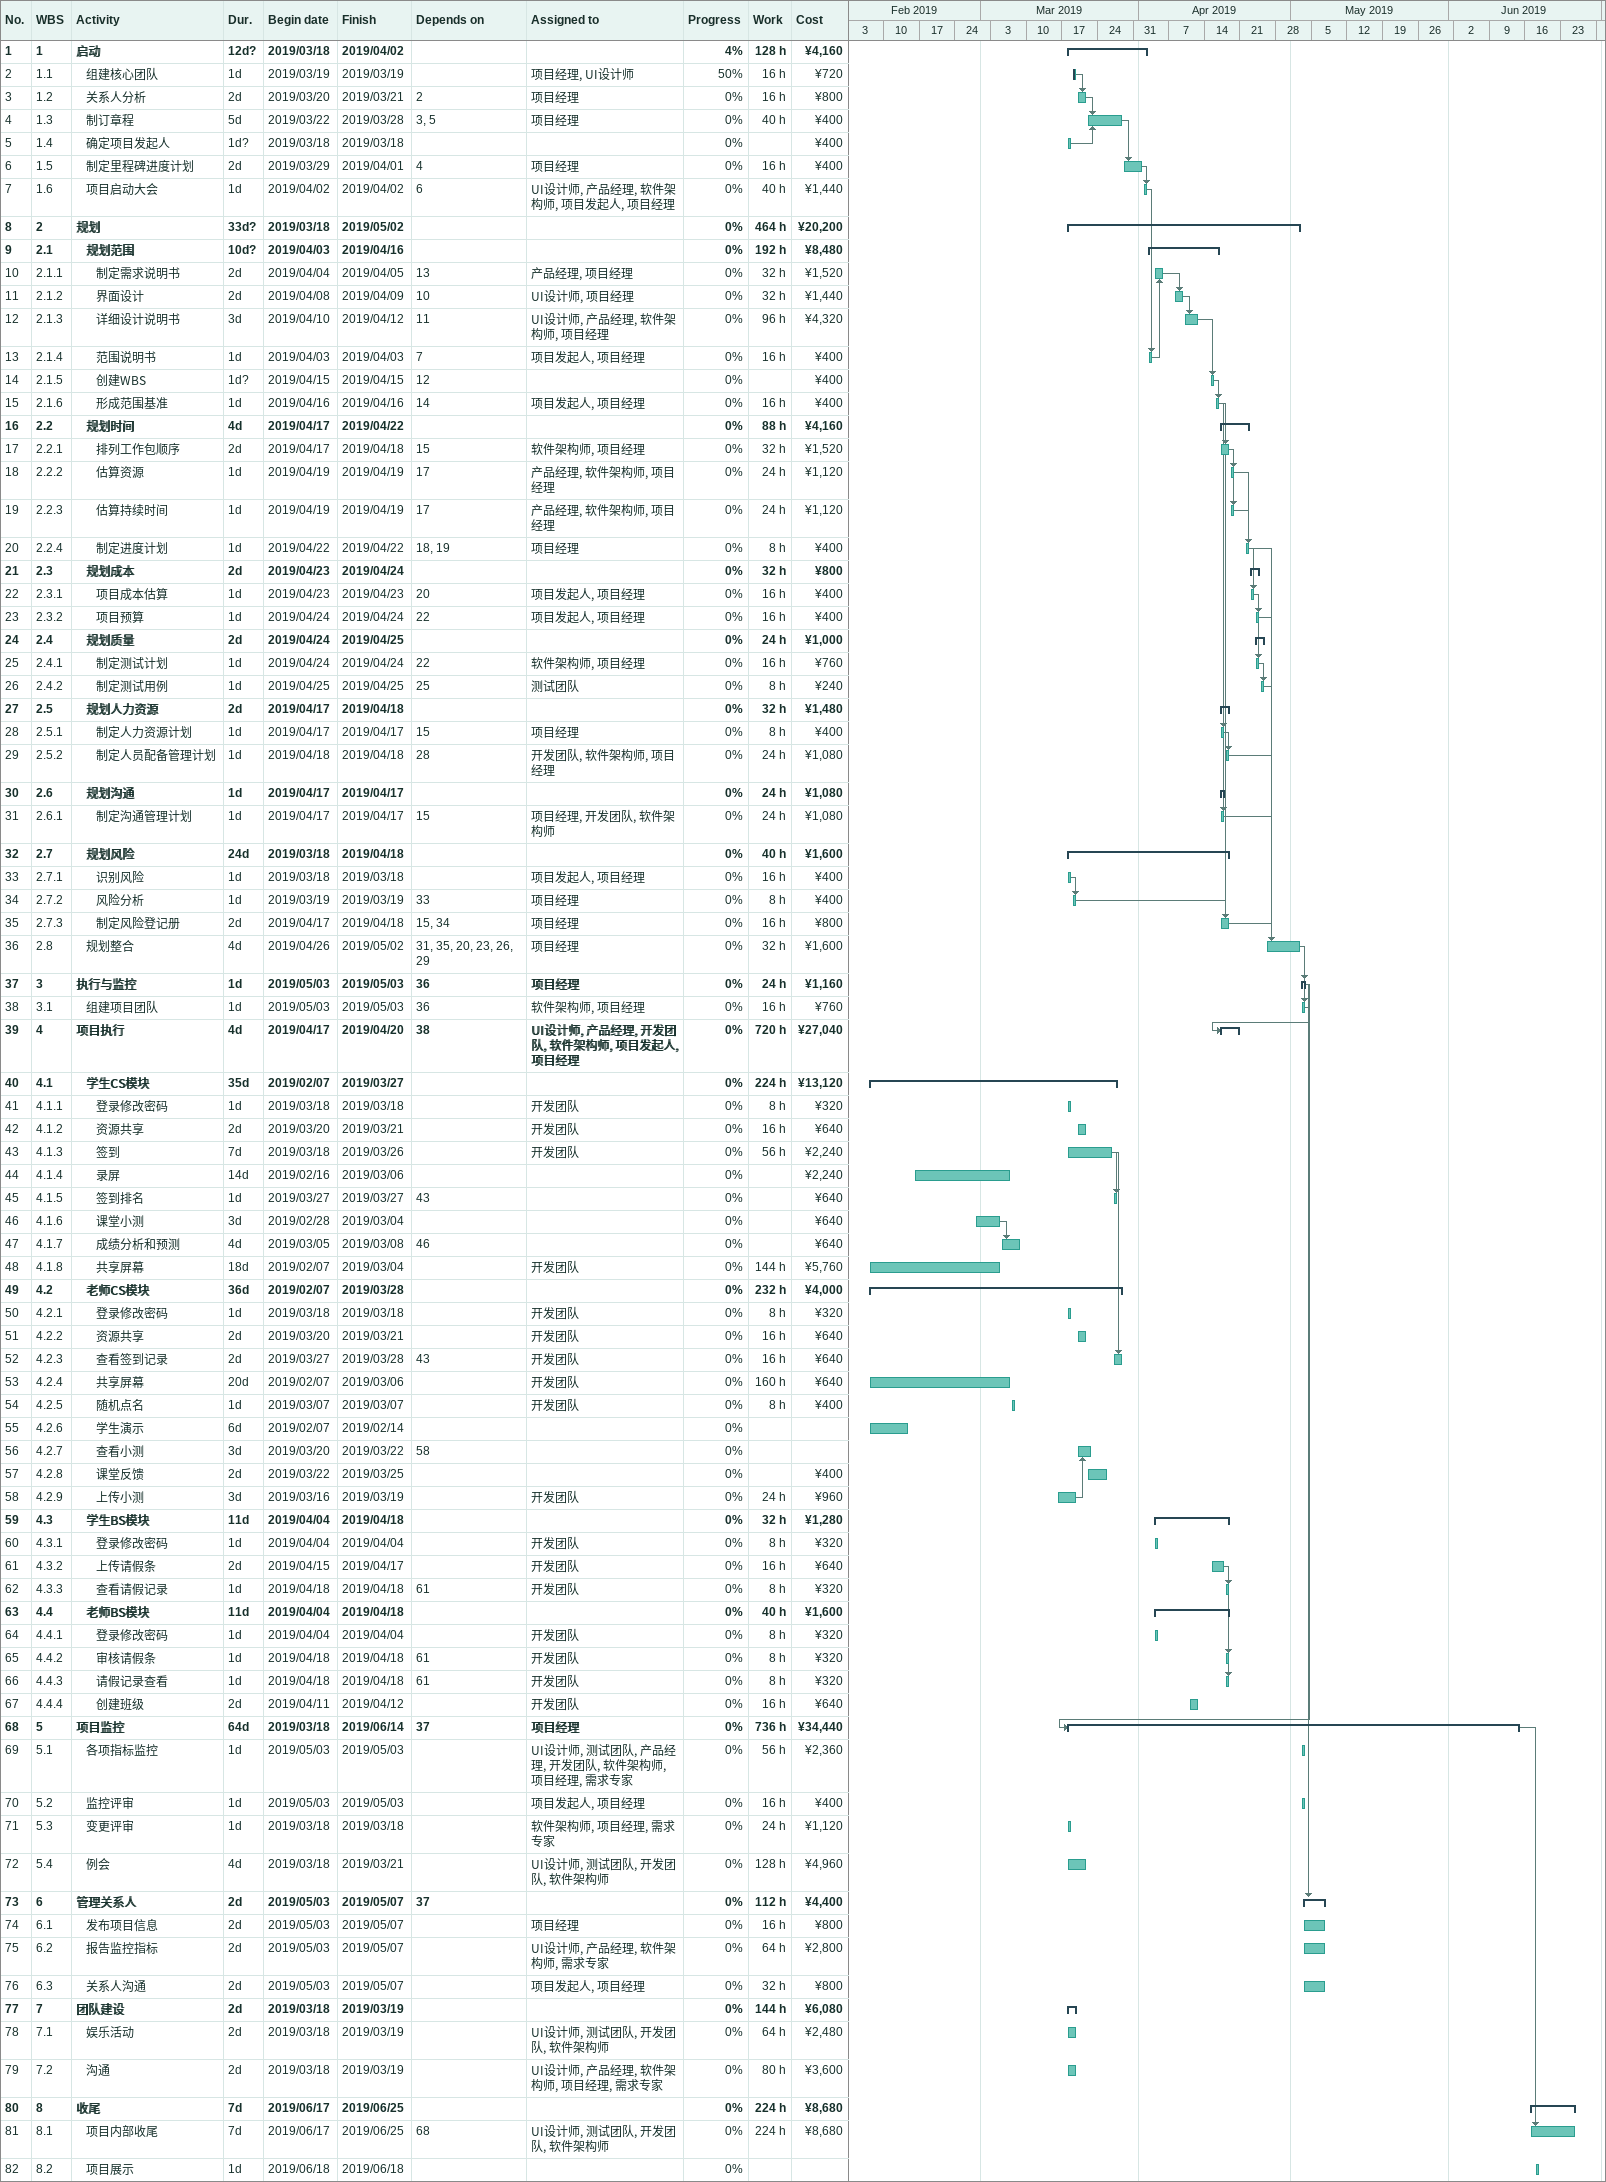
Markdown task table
| ID | WBS | Task | Duration | Start | Finish | Predecessors | Resources | % complete | Work (h) | Cost (¥) |
|---|---|---|---|---|---|---|---|---|---|---|
| 1 | 1 | **启动** | 12d? | 2019-03-18 | 2019-04-02 |  |  | 4 | 128 | 4160 |
| 2 | 1.1 | 组建核心团队 | 1d | 2019-03-19 | 2019-03-19 |  | 项目经理, UI设计师 | 50 | 16 | 720 |
| 3 | 1.2 | 关系人分析 | 2d | 2019-03-20 | 2019-03-21 | 2 | 项目经理 | 0 | 16 | 800 |
| 4 | 1.3 | 制订章程 | 5d | 2019-03-22 | 2019-03-28 | 3, 5 | 项目经理 | 0 | 40 | 400 |
| 5 | 1.4 | 确定项目发起人 | 1d? | 2019-03-18 | 2019-03-18 |  |  | 0 |  | 400 |
| 6 | 1.5 | 制定里程碑进度计划 | 2d | 2019-03-29 | 2019-04-01 | 4 | 项目经理 | 0 | 16 | 400 |
| 7 | 1.6 | 项目启动大会 | 1d | 2019-04-02 | 2019-04-02 | 6 | UI设计师, 产品经理, 软件架构师, 项目发起人, 项目经理 | 0 | 40 | 1440 |
| 8 | 2 | **规划** | 33d? | 2019-03-18 | 2019-05-02 |  |  | 0 | 464 | 20200 |
| 9 | 2.1 | **规划范围** | 10d? | 2019-04-03 | 2019-04-16 |  |  | 0 | 192 | 8480 |
| 10 | 2.1.1 | 制定需求说明书 | 2d | 2019-04-04 | 2019-04-05 | 13 | 产品经理, 项目经理 | 0 | 32 | 1520 |
| 11 | 2.1.2 | 界面设计 | 2d | 2019-04-08 | 2019-04-09 | 10 | UI设计师, 项目经理 | 0 | 32 | 1440 |
| 12 | 2.1.3 | 详细设计说明书 | 3d | 2019-04-10 | 2019-04-12 | 11 | UI设计师, 产品经理, 软件架构师, 项目经理 | 0 | 96 | 4320 |
| 13 | 2.1.4 | 范围说明书 | 1d | 2019-04-03 | 2019-04-03 | 7 | 项目发起人, 项目经理 | 0 | 16 | 400 |
| 14 | 2.1.5 | 创建WBS | 1d? | 2019-04-15 | 2019-04-15 | 12 |  | 0 |  | 400 |
| 15 | 2.1.6 | 形成范围基准 | 1d | 2019-04-16 | 2019-04-16 | 14 | 项目发起人, 项目经理 | 0 | 16 | 400 |
| 16 | 2.2 | **规划时间** | 4d | 2019-04-17 | 2019-04-22 |  |  | 0 | 88 | 4160 |
| 17 | 2.2.1 | 排列工作包顺序 | 2d | 2019-04-17 | 2019-04-18 | 15 | 软件架构师, 项目经理 | 0 | 32 | 1520 |
| 18 | 2.2.2 | 估算资源 | 1d | 2019-04-19 | 2019-04-19 | 17 | 产品经理, 软件架构师, 项目经理 | 0 | 24 | 1120 |
| 19 | 2.2.3 | 估算持续时间 | 1d | 2019-04-19 | 2019-04-19 | 17 | 产品经理, 软件架构师, 项目经理 | 0 | 24 | 1120 |
| 20 | 2.2.4 | 制定进度计划 | 1d | 2019-04-22 | 2019-04-22 | 18, 19 | 项目经理 | 0 | 8 | 400 |
| 21 | 2.3 | **规划成本** | 2d | 2019-04-23 | 2019-04-24 |  |  | 0 | 32 | 800 |
| 22 | 2.3.1 | 项目成本估算 | 1d | 2019-04-23 | 2019-04-23 | 20 | 项目发起人, 项目经理 | 0 | 16 | 400 |
| 23 | 2.3.2 | 项目预算 | 1d | 2019-04-24 | 2019-04-24 | 22 | 项目发起人, 项目经理 | 0 | 16 | 400 |
| 24 | 2.4 | **规划质量** | 2d | 2019-04-24 | 2019-04-25 |  |  | 0 | 24 | 1000 |
| 25 | 2.4.1 | 制定测试计划 | 1d | 2019-04-24 | 2019-04-24 | 22 | 软件架构师, 项目经理 | 0 | 16 | 760 |
| 26 | 2.4.2 | 制定测试用例 | 1d | 2019-04-25 | 2019-04-25 | 25 | 测试团队 | 0 | 8 | 240 |
| 27 | 2.5 | **规划人力资源** | 2d | 2019-04-17 | 2019-04-18 |  |  | 0 | 32 | 1480 |
| 28 | 2.5.1 | 制定人力资源计划 | 1d | 2019-04-17 | 2019-04-17 | 15 | 项目经理 | 0 | 8 | 400 |
| 29 | 2.5.2 | 制定人员配备管理计划 | 1d | 2019-04-18 | 2019-04-18 | 28 | 开发团队, 软件架构师, 项目经理 | 0 | 24 | 1080 |
| 30 | 2.6 | **规划沟通** | 1d | 2019-04-17 | 2019-04-17 |  |  | 0 | 24 | 1080 |
| 31 | 2.6.1 | 制定沟通管理计划 | 1d | 2019-04-17 | 2019-04-17 | 15 | 项目经理, 开发团队, 软件架构师 | 0 | 24 | 1080 |
| 32 | 2.7 | **规划风险** | 24d | 2019-03-18 | 2019-04-18 |  |  | 0 | 40 | 1600 |
| 33 | 2.7.1 | 识别风险 | 1d | 2019-03-18 | 2019-03-18 |  | 项目发起人, 项目经理 | 0 | 16 | 400 |
| 34 | 2.7.2 | 风险分析 | 1d | 2019-03-19 | 2019-03-19 | 33 | 项目经理 | 0 | 8 | 400 |
| 35 | 2.7.3 | 制定风险登记册 | 2d | 2019-04-17 | 2019-04-18 | 15, 34 | 项目经理 | 0 | 16 | 800 |
| 36 | 2.8 | 规划整合 | 4d | 2019-04-26 | 2019-05-02 | 31, 35, 20, 23, 26, 29 | 项目经理 | 0 | 32 | 1600 |
| 37 | 3 | **执行与监控** | 1d | 2019-05-03 | 2019-05-03 | 36 | 项目经理 | 0 | 24 | 1160 |
| 38 | 3.1 | 组建项目团队 | 1d | 2019-05-03 | 2019-05-03 | 36 | 软件架构师, 项目经理 | 0 | 16 | 760 |
| 39 | 4 | **项目执行** | 4d | 2019-04-17 | 2019-04-20 | 38 | UI设计师, 产品经理, 开发团队, 软件架构师, 项目发起人, 项目经理 | 0 | 720 | 27040 |
| 40 | 4.1 | **学生CS模块** | 35d | 2019-02-07 | 2019-03-27 |  |  | 0 | 224 | 13120 |
| 41 | 4.1.1 | 登录修改密码 | 1d | 2019-03-18 | 2019-03-18 |  | 开发团队 | 0 | 8 | 320 |
| 42 | 4.1.2 | 资源共享 | 2d | 2019-03-20 | 2019-03-21 |  | 开发团队 | 0 | 16 | 640 |
| 43 | 4.1.3 | 签到 | 7d | 2019-03-18 | 2019-03-26 |  | 开发团队 | 0 | 56 | 2240 |
| 44 | 4.1.4 | 录屏 | 14d | 2019-02-16 | 2019-03-06 |  |  | 0 |  | 2240 |
| 45 | 4.1.5 | 签到排名 | 1d | 2019-03-27 | 2019-03-27 | 43 |  | 0 |  | 640 |
| 46 | 4.1.6 | 课堂小测 | 3d | 2019-02-28 | 2019-03-04 |  |  | 0 |  | 640 |
| 47 | 4.1.7 | 成绩分析和预测 | 4d | 2019-03-05 | 2019-03-08 | 46 |  | 0 |  | 640 |
| 48 | 4.1.8 | 共享屏幕 | 18d | 2019-02-07 | 2019-03-04 |  | 开发团队 | 0 | 144 | 5760 |
| 49 | 4.2 | **老师CS模块** | 36d | 2019-02-07 | 2019-03-28 |  |  | 0 | 232 | 4000 |
| 50 | 4.2.1 | 登录修改密码 | 1d | 2019-03-18 | 2019-03-18 |  | 开发团队 | 0 | 8 | 320 |
| 51 | 4.2.2 | 资源共享 | 2d | 2019-03-20 | 2019-03-21 |  | 开发团队 | 0 | 16 | 640 |
| 52 | 4.2.3 | 查看签到记录 | 2d | 2019-03-27 | 2019-03-28 | 43 | 开发团队 | 0 | 16 | 640 |
| 53 | 4.2.4 | 共享屏幕 | 20d | 2019-02-07 | 2019-03-06 |  | 开发团队 | 0 | 160 | 640 |
| 54 | 4.2.5 | 随机点名 | 1d | 2019-03-07 | 2019-03-07 |  | 开发团队 | 0 | 8 | 400 |
| 55 | 4.2.6 | 学生演示 | 6d | 2019-02-07 | 2019-02-14 |  |  | 0 |  |  |
| 56 | 4.2.7 | 查看小测 | 3d | 2019-03-20 | 2019-03-22 | 58 |  | 0 |  |  |
| 57 | 4.2.8 | 课堂反馈 | 2d | 2019-03-22 | 2019-03-25 |  |  | 0 |  | 400 |
| 58 | 4.2.9 | 上传小测 | 3d | 2019-03-16 | 2019-03-19 |  | 开发团队 | 0 | 24 | 960 |
| 59 | 4.3 | **学生BS模块** | 11d | 2019-04-04 | 2019-04-18 |  |  | 0 | 32 | 1280 |
| 60 | 4.3.1 | 登录修改密码 | 1d | 2019-04-04 | 2019-04-04 |  | 开发团队 | 0 | 8 | 320 |
| 61 | 4.3.2 | 上传请假条 | 2d | 2019-04-15 | 2019-04-17 |  | 开发团队 | 0 | 16 | 640 |
| 62 | 4.3.3 | 查看请假记录 | 1d | 2019-04-18 | 2019-04-18 | 61 | 开发团队 | 0 | 8 | 320 |
| 63 | 4.4 | **老师BS模块** | 11d | 2019-04-04 | 2019-04-18 |  |  | 0 | 40 | 1600 |
| 64 | 4.4.1 | 登录修改密码 | 1d | 2019-04-04 | 2019-04-04 |  | 开发团队 | 0 | 8 | 320 |
| 65 | 4.4.2 | 审核请假条 | 1d | 2019-04-18 | 2019-04-18 | 61 | 开发团队 | 0 | 8 | 320 |
| 66 | 4.4.3 | 请假记录查看 | 1d | 2019-04-18 | 2019-04-18 | 61 | 开发团队 | 0 | 8 | 320 |
| 67 | 4.4.4 | 创建班级 | 2d | 2019-04-11 | 2019-04-12 |  | 开发团队 | 0 | 16 | 640 |
| 68 | 5 | **项目监控** | 64d | 2019-03-18 | 2019-06-14 | 37 | 项目经理 | 0 | 736 | 34440 |
| 69 | 5.1 | 各项指标监控 | 1d | 2019-05-03 | 2019-05-03 |  | UI设计师, 测试团队, 产品经理, 开发团队, 软件架构师, 项目经理, 需求专家 | 0 | 56 | 2360 |
| 70 | 5.2 | 监控评审 | 1d | 2019-05-03 | 2019-05-03 |  | 项目发起人, 项目经理 | 0 | 16 | 400 |
| 71 | 5.3 | 变更评审 | 1d | 2019-03-18 | 2019-03-18 |  | 软件架构师, 项目经理, 需求专家 | 0 | 24 | 1120 |
| 72 | 5.4 | 例会 | 4d | 2019-03-18 | 2019-03-21 |  | UI设计师, 测试团队, 开发团队, 软件架构师 | 0 | 128 | 4960 |
| 73 | 6 | **管理关系人** | 2d | 2019-05-03 | 2019-05-07 | 37 |  | 0 | 112 | 4400 |
| 74 | 6.1 | 发布项目信息 | 2d | 2019-05-03 | 2019-05-07 |  | 项目经理 | 0 | 16 | 800 |
| 75 | 6.2 | 报告监控指标 | 2d | 2019-05-03 | 2019-05-07 |  | UI设计师, 产品经理, 软件架构师, 需求专家 | 0 | 64 | 2800 |
| 76 | 6.3 | 关系人沟通 | 2d | 2019-05-03 | 2019-05-07 |  | 项目发起人, 项目经理 | 0 | 32 | 800 |
| 77 | 7 | **团队建设** | 2d | 2019-03-18 | 2019-03-19 |  |  | 0 | 144 | 6080 |
| 78 | 7.1 | 娱乐活动 | 2d | 2019-03-18 | 2019-03-19 |  | UI设计师, 测试团队, 开发团队, 软件架构师 | 0 | 64 | 2480 |
| 79 | 7.2 | 沟通 | 2d | 2019-03-18 | 2019-03-19 |  | UI设计师, 产品经理, 软件架构师, 项目经理, 需求专家 | 0 | 80 | 3600 |
| 80 | 8 | **收尾** | 7d | 2019-06-17 | 2019-06-25 |  |  | 0 | 224 | 8680 |
| 81 | 8.1 | 项目内部收尾 | 7d | 2019-06-17 | 2019-06-25 | 68 | UI设计师, 测试团队, 开发团队, 软件架构师 | 0 | 224 | 8680 |
| 82 | 8.2 | 项目展示 | 1d | 2019-06-18 | 2019-06-18 |  |  | 0 |  |  |
